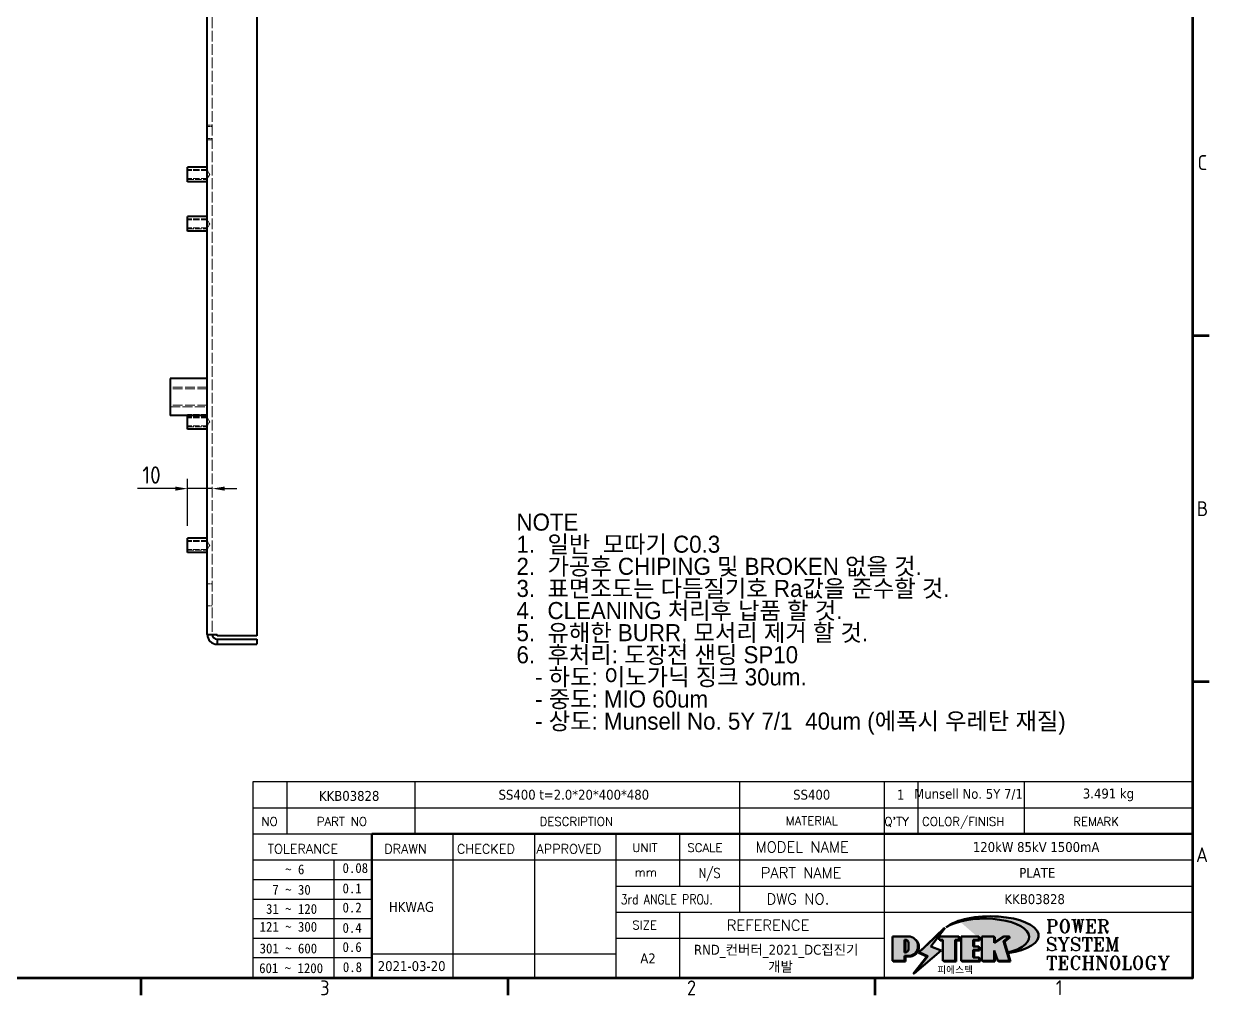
# Model space of a CAD drawing. Header units: millimetres. Extents: x 0 to 1188, y 0 to 840.
# Drawn here: x 695.2 to 1174.8, y 13.1 to 406.1 of the extents above; entities that cross this region are included whole.
import ezdxf
from ezdxf.enums import TextEntityAlignment as Align

# ---------------------------------------------------------------- set-up
doc = ezdxf.new("R2010")
doc.units = ezdxf.units.MM
doc.header["$LTSCALE"] = 2
doc.linetypes.add('DASHED', pattern=[0.2067, 0.1654, -0.0413])
doc.layers.get('0').update_dxf_attribs({"color": 3, "lineweight": 25})
for name, color, linetype, lineweight in [('가려진 것(ISO)', 2, 'DASHED', 18), ('가시적인 것(ISO)', 3, 'Continuous', 40), ('경계(ISO)', 7, 'Continuous', 70), ('기호(ISO)', 5, 'Continuous', 25), ('제목(ISO)', 7, 'Continuous', 50), ('치수(ISO)', 7, 'Continuous', 25), ('해치(ISO)', 7, 'Continuous', 18)]:
    doc.layers.add(name, color=color, linetype=linetype, lineweight=lineweight)
doc.styles.add('HAN_291', font='')
doc.styles.add('HAN_370', font='', dxfattribs={"width": 2})
doc.styles.add('RC_284', font='ROMANC.shx')
doc.styles.add('RC_287', font='ROMANC.shx')
doc.styles.add('RC_292', font='ROMANC.shx')
doc.styles.add('ROMANT_294', font='romant.shx')
doc.styles.add('문자 텍스트_M2B', font='isocp.shx')
doc.styles.add('문자 텍스트_PSTEK_POSCO', font='isocp.shx')
doc.styles.add('치수 텍스트_PSTEK_POSCO', font='isocp.shx')
doc.styles.add('텍스트 스타일198', font='tahoma.ttf')
doc.styles.add('텍스트 스타일333', font='ROMANC.shx', dxfattribs={"width": 0.800000011920929})
doc.styles.get('HAN_291').set_extended_font_data('GulimChe')
doc.styles.get('HAN_370').set_extended_font_data('GulimChe')
doc.dimstyles.new('치수_PSTEK_POSCO', dxfattribs={"dimscale": 2, "dimtxt": 3.5, "dimasz": 2.5, "dimexe": 2, "dimexo": 2.5, "dimgap": 1, "dimtad": 1, "dimrnd": 1e-08, "dimdsep": 46, "dimtxsty": '치수 텍스트_PSTEK_POSCO', "dimcen": 0.09, "dimdle": 10, "dimclrd": 7, "dimclre": 7, "dimclrt": 2, "dimadec": 1, "dimazin": 2, "dimtfac": 1, "dimtmove": 0, "dimatfit": 3, "dimfxl": 0, "dimtolj": 1, "dimlwd": -1, "dimlwe": -1, "dimarcsym": 0})

# ---------------------------------------------------------------- blocks, each defined once
blk = doc.blocks.new('경계 Default Border')
at = {"layer": '경계(ISO)'}
for p, q in [((584.0000152587891, 140), (587.400016784668, 140)), ((584.0000152587891, 70), (587.400016784668, 70)), ((371.25, 10), (371.25, 6.599999666213989)), ((445.4999923706055, 10), (445.4999923706055, 6.599999666213989)), ((519.7499847412109, 10), (519.7499847412109, 6.599999666213989))]:
    blk.add_line(p, q, dxfattribs=at)
at = {"layer": '경계(ISO)', "flags": 128}
blk.add_lwpolyline([(10, 10), (10, 410), (584.0000152587891, 410), (584.0000152587891, 10), (10, 10)], dxfattribs=at)
at = {"layer": '경계(ISO)', "color": 2, "char_height": 3.00000011920929, "attachment_point": 7, "style": '문자 텍스트_M2B'}
for s, insert in [('C', (585.0445395201642, 173.4713944559917)), ('B', (584.8782702028949, 103.4713944559917)), ('A', (584.7144008173592, 33.49284856929444)), ('1', (556.3610661041481, 6.59999988079071)), ('3', (407.5435395229536, 6.57139439638704)), ('2', (481.752739416884, 6.57139439638704))]:
    blk.add_mtext(s, dxfattribs=dict(at, insert=insert))
blk = doc.blocks.new('제목 블록 PSTEK')
for color, points in [(252, [(317.2195697678507, 17.0593801673321), (322.0326348870767, 21.62682475217465), (322.2781991042243, 21.94392121864296), (317.0471853425802, 16.97985676345368), (318.7512090904202, 16.1899260703855), (316.0018030350395, 12.71868385740789), (316.3356552234328, 13.00206718743325), (318.9235935156908, 16.2694494742633)]), (5, [(321.6183518841322, 17.4193704504104), (319.5281351041078, 18.24969419629727), (322.4505835294948, 22.02344462252142), (317.2195697678507, 17.0593801673321), (318.9235935156908, 16.2694494742633), (316.1741874603099, 12.79820726128571)]), (1, [(324.4839107253602, 19.60711530335299), (325.2419748254881, 19.60711530335299), (325.2419748254881, 20.25857663940324), (321.2266040451076, 20.25857663940324), (321.2266040451076, 19.60711530335299), (321.9846681452406, 19.60711530335299), (321.9846681452406, 15.3430047401139), (324.4839107253602, 15.3430047401139)]), (252, [(321.9846681452406, 19.60711530335299), (321.4042753185749, 19.60711530335299), (321.4042753185749, 19.45905590879572), (321.9846681452406, 19.45905590879572)]), (252, [(324.6615819988275, 19.45905590879572), (325.4196460989604, 19.45905590879572), (325.4196460989604, 20.11051724484596), (325.2419748254881, 20.11051724484596), (325.2419748254881, 19.60711530335299), (324.4839107253602, 19.60711530335299), (324.4839107253602, 15.3430047401139), (322.1623394187076, 15.3430047401139), (322.1623394187076, 15.19494534555726), (324.6615819988275, 15.19494534555726)]), (1, [(329.2277337269622, 20.25857663940324), (325.65654113025, 20.25857663940324), (325.65654113025, 15.3430047401139), (329.3580259941756, 15.3430047401139), (329.3580259941756, 15.9944660761648), (328.1137701654877, 15.9944660761648), (328.1137701654877, 17.56360607323003), (329.2277337269622, 17.56360607323003), (329.2277337269622, 18.25543873810179), (328.1137701654877, 18.25543873810179), (328.1137701654877, 19.60711530335299), (329.2277337269622, 19.60711530335299)]), (252, [(328.2914414389548, 19.45905590879572), (329.4054050004294, 19.45905590879572), (329.4054050004294, 20.11051724484596), (329.2277337269622, 20.11051724484596), (329.2277337269622, 19.60711530335299), (328.1137701654877, 19.60711530335299), (328.1137701654877, 18.25543873810179), (328.2914414389548, 18.25543873810179)]), (1, [(332.3312149849806, 20.25857663940324), (329.8592894925411, 20.25857663940324), (329.8592894925411, 15.3430047401139), (332.3312149849806, 15.3430047401139), (332.3312149849806, 17.4318630164523), (333.0701931098801, 15.3430047401139), (335.4855464857051, 15.3430047401139), (334.2514536401189, 19.30614745124769), (335.4379594596742, 20.25857663940324), (334.3071782107978, 20.25857663940324), (332.3312149849806, 18.99741471888304)]), (252, [(332.5088862584528, 20.1105172448466), (332.3312149849806, 20.1105172448466), (332.3312149849806, 18.99741471888368), (332.5088862584528, 19.11081371413894)]), (252, [(335.6156307331414, 20.11051724484596), (335.2535118015555, 20.11051724484596), (334.2514536401189, 19.30614745124769), (335.4855464857051, 15.3430047401139), (333.1954852176545, 15.3430047401139), (333.2478643833523, 15.19494534555726), (335.6632177591723, 15.19494534555726), (334.4291249135862, 19.15808805669106)]), (252, [(328.2914414389548, 17.41554667867274), (329.4054050004294, 17.41554667867274), (329.4054050004294, 18.10737934354514), (329.2277337269622, 18.10737934354514), (329.2277337269622, 17.56360607323003), (328.1137701654877, 17.56360607323003), (328.1137701654877, 15.9944660761648), (328.2914414389548, 15.9944660761648)]), (252, [(332.5088862584528, 16.92964231796647), (332.3312149849806, 17.43186301645164), (332.3312149849806, 15.3430047401139), (330.0369607660135, 15.3430047401139), (330.0369607660135, 15.19494534555726), (332.5088862584528, 15.19494534555726)]), (252, [(329.5356972676428, 15.8464066816075), (329.3580259941756, 15.8464066816075), (329.3580259941756, 15.3430047401139), (325.8342124037171, 15.3430047401139), (325.8342124037171, 15.19494534555726), (329.5356972676428, 15.19494534555726)])]:
    blk.add_hatch(color=color).paths.add_polyline_path(points)
h = blk.add_hatch(color=1)
edge = h.paths.add_edge_path(flags=0)
edge.add_line((314.2242174273352, 19.60711530335299), (314.2242174273352, 17.00126995915134))
edge.add_line((314.2242174273352, 17.00126995915134), (314.3485873187598, 17.00126995915134))
edge.add_arc((314.3485873187598, 17.6527312952023), 0.6514613360509371, 270, 360)
edge.add_line((315.0000486548106, 17.6527312952023), (315.0000486548106, 18.95565396730211))
edge.add_arc((314.3485873187598, 18.95565396730212), 0.6514613360508712, 0, 90)
edge.add_line((314.3485873187598, 19.60711530335299), (314.2242174273352, 19.60711530335299))
edge = h.paths.add_edge_path()
edge.add_arc((314.9847713324306, 18.28938669179658), 1.969189947606664, 269.9999999999959, 450)
edge.add_line((314.9847713324306, 20.25857663940318), (311.7664314776902, 20.25857663940324))
edge.add_line((311.7664314776902, 20.25857663940324), (311.7664314776902, 15.3430047401139))
edge.add_line((311.7664314776902, 15.3430047401139), (314.2242174273352, 15.3430047401139))
edge.add_line((314.2242174273352, 15.3430047401139), (314.2242174273352, 16.32019674418991))
edge.add_line((314.2242174273352, 16.32019674418991), (314.9847713324307, 16.32019674418991))
h = blk.add_hatch(color=252)
edge = h.paths.add_edge_path()
edge.add_arc((314.9847713324309, 18.28938669179657), 1.969189947606666, 270, 406.8278729790604)
edge.add_arc((315.1624426058984, 18.1413272972396), 1.969189947606962, -90, 53.560984836317004, ccw=False)
edge.add_line((315.1624426058984, 16.17213734963263), (314.4018887008024, 16.17213734963263))
edge.add_line((314.4018887008024, 16.17213734963263), (314.4018887008024, 15.19494534555726))
edge.add_line((314.4018887008024, 15.19494534555726), (311.9441027511573, 15.19494534555726))
edge.add_line((311.9441027511573, 15.19494534555726), (311.9441027511573, 15.3430047401139))
edge.add_line((311.9441027511573, 15.3430047401139), (314.2242174273352, 15.3430047401139))
edge.add_line((314.2242174273352, 15.3430047401139), (314.2242174273352, 16.32019674418991))
edge.add_line((314.2242174273352, 16.32019674418991), (314.9847713324309, 16.32019674418991))
h = blk.add_hatch(color=252)
edge = h.paths.add_edge_path()
edge.add_line((314.4018887008024, 19.45905590879572), (314.5262585922315, 19.45905590879572))
edge.add_arc((314.5262585922314, 18.80759457274939), 0.6514613360463194, 60.4189348879147, 90.00000000000318, ccw=False)
edge.add_arc((314.3485873187602, 18.95565396730057), 0.6514613360524251, 39.96992292766206, 90.00000000009999)
edge.add_line((314.3485873187591, 19.60711530335307), (314.2242174273352, 19.60711530335298))
edge.add_line((314.2242174273352, 19.60711530335299), (314.2242174273352, 17.00126995915134))
edge.add_line((314.2242174273352, 17.00126995915134), (314.3485873187591, 17.00126995915134))
edge.add_arc((314.3485873187568, 17.652731295233), 0.6514613360816299, 270.0000000002, 274.6930825552478)
edge.add_line((314.4018887008024, 17.0034541317032), (314.4018887008024, 19.45905590879572))
at = {"layer": '해치(ISO)', "true_color": 0x27d1fc}
h = blk.add_hatch(color=140, dxfattribs=at)
edge = h.paths.add_edge_path()
edge.add_ellipse((330.3660919371412, 20.15576403068321), major_axis=(9.100907360794343, 0), ratio=0.4069904968023172, start_angle=301.3098473703837, end_angle=507.7436900681698)
edge.add_ellipse((331.5340919371412, 20.4634168429492), major_axis=(-9.82350664112931, 0), ratio=0.3942600559756514, start_angle=111.51207141178469, end_angle=334.47025347086895, ccw=False)
edge.add_line((335.1363447531188, 16.8601935978785), (335.0955236905705, 16.99119398620872))
at = {"color": 180}
for p, q in [((182.475792979055, 11.79100474011392), (182.4757929790549, 51.56524660363496)), ((182.4757929790549, 51.56524660363496), (372.4757929537551, 51.56524660363496)), ((189.2651435055721, 51.56524660363496), (189.2651435055722, 41.00524660363494)), ((215.2152739891528, 41.00524660363494), (215.2152739891528, 51.56524660363496)), ((280.8758854511282, 51.56524660363496), (280.8758854511282, 41.00524660363494)), ((310.0881549537552, 51.56524660363496), (310.0881549537553, 41.00524660363494)), ((316.9044520275131, 51.56524660363496), (316.9044520275127, 41.00524660363494)), ((338.4566026226726, 51.56524660363496), (338.4566026226727, 41.00524660363494)), ((372.4757929537551, 51.56524660363496), (372.4757929537551, 11.79100474011389)), ((182.475792979055, 46.2852466036349), (372.4757929537551, 46.28524660363492)), ((182.475792979055, 41.00524660363493), (206.451475290024, 41.00524660363493)), ((222.9401812389276, 11.79100474011392), (222.9401812389276, 41.00524660363494)), ((239.4288871878316, 11.79100474011392), (239.4288871878316, 41.00524660363494)), ((255.9175931367356, 11.79100474011392), (255.9175931367356, 41.00524660363494)), ((268.6918866058747, 41.00524660363494), (268.6918866058747, 30.44524660363498)), ((280.8758854511282, 41.00524660363494), (280.8758854511282, 25.16524660363502)), ((310.088154953755, 41.00524660363494), (310.088154953755, 11.79100474011392)), ((182.475792979055, 35.72524660363497), (206.451475290024, 35.72524660363497)), ((198.8621818849491, 12.02524660363491), (198.8621818849491, 35.72524660363497)), ((206.451475290024, 35.72524660363497), (372.4757929537551, 35.72524660363497)), ((182.475792979055, 31.77524660363492), (206.451475290024, 31.77524660363492)), ((255.917593136736, 30.44524660363498), (372.4757929537552, 30.44524660363501)), ((182.475792979055, 27.82524660363487), (206.451475290024, 27.82524660363487)), ((255.9175931367359, 25.16524660363502), (372.4757929537552, 25.165246603635)), ((268.6918866058744, 25.16524660363502), (268.6918866058744, 11.79100474011392)), ((182.475792979055, 23.87524660363505), (206.451475290024, 23.87524660363505)), ((182.475792979055, 19.92524660363478), (206.451475290024, 19.92524660363478)), ((255.9175931367359, 19.88524660363481), (310.0881549537553, 19.88524660363481)), ((182.475792979055, 15.97524660363496), (206.451475290024, 15.97524660363496)), ((206.451475290024, 16.74100474011396), (255.9175931367359, 16.74100474011396)), ((182.475792979055, 11.79100474011392), (372.4757929537551, 11.79100474011389))]:
    blk.add_line(p, q, dxfattribs=at)
at = {"color": 7, "lineweight": 50}
for p, q in [((206.4514752900237, 11.79100474011392), (206.4514752900237, 41.00524660363494)), ((206.451475290024, 41.00524660363494), (372.4757929537551, 41.00524660363496))]:
    blk.add_line(p, q, dxfattribs=at)
at = {"color": 7}
for p, q in [((322.2781991042243, 21.94392121864296), (317.0471853425802, 16.97985676345368)), ((322.4505835294948, 22.02344462252142), (317.2195697678507, 17.0593801673321)), ((317.2195697678507, 17.0593801673321), (322.0326348870767, 21.62682475217465)), ((319.5281351041078, 18.24969419629727), (322.4505835294948, 22.02344462252142)), ((322.0326348870767, 21.62682475217465), (322.2781991042243, 21.94392121864296)), ((311.7664314776902, 20.25900474011391), (311.7664314776902, 15.34300474011391)), ((314.9847713324309, 20.25857663940324), (311.7664314776902, 20.25857663940324)), ((314.9847713324309, 20.25857663940324), (311.7664314776902, 20.25857663940324)), ((311.7664314776902, 20.25857663940324), (311.7664314776902, 15.3430047401139)), ((314.2242174273352, 17.00126995915134), (314.2242174273352, 19.60711530335299)), ((314.2242174273352, 19.60711530335299), (314.3485873187591, 19.60711530335299)), ((314.3485873187591, 19.60711530335299), (314.2242174273352, 19.60711530335299)), ((314.2242174273352, 19.60711530335299), (314.2242174273352, 17.00126995915134)), ((314.2242174273352, 17.00126995915134), (314.2242174273352, 19.60711530335299)), ((314.2242174273352, 19.60711530335299), (314.3485873187591, 19.60711530335299)), ((314.4018887008024, 19.45905590879572), (314.5262585922314, 19.45905590879572)), ((314.4018887008024, 17.0034541317032), (314.4018887008024, 19.45905590879572)), ((325.2419748254881, 20.25857663940324), (321.2266040451076, 20.25857663940324)), ((321.2266040451076, 20.25857663940324), (321.2266040451076, 19.60711530335299)), ((325.2419748254881, 20.25857663940324), (321.2266040451076, 20.25857663940324)), ((321.2266040451076, 20.25857663940324), (321.2266040451076, 19.60711530335299)), ((321.2266040451076, 19.60711530335299), (321.9846681452406, 19.60711530335299)), ((321.2266040451076, 19.60711530335299), (321.9846681452406, 19.60711530335299)), ((321.4042753185749, 19.60711530335299), (321.4042753185749, 19.45905590879572)), ((321.9846681452406, 19.60711530335299), (321.4042753185749, 19.60711530335299)), ((321.4042753185749, 19.45905590879572), (321.9846681452406, 19.45905590879572)), ((321.9846681452406, 19.60711530335299), (321.9846681452406, 15.3430047401139)), ((321.9846681452406, 19.45905590879572), (321.9846681452406, 19.60711530335299)), ((321.9846681452406, 19.60711530335299), (321.9846681452406, 15.3430047401139)), ((324.4839107253602, 19.60711530335299), (325.2419748254881, 19.60711530335299)), ((324.4839107253602, 15.3430047401139), (324.4839107253602, 19.60711530335299)), ((325.2419748254881, 19.60711530335299), (324.4839107253602, 19.60711530335299)), ((324.4839107253602, 19.60711530335299), (324.4839107253602, 15.3430047401139)), ((324.4839107253602, 19.60711530335299), (325.2419748254881, 19.60711530335299)), ((324.4839107253602, 15.3430047401139), (324.4839107253602, 19.60711530335299)), ((324.6615819988275, 19.45905590879572), (325.4196460989604, 19.45905590879572)), ((324.6615819988275, 15.19494534555726), (324.6615819988275, 19.45905590879572)), ((325.2419748254881, 19.60711530335299), (325.2419748254881, 20.25857663940324)), ((325.2419748254881, 19.60711530335299), (325.2419748254881, 20.25857663940324)), ((325.4196460989604, 20.11051724484596), (325.2419748254881, 20.11051724484596)), ((325.2419748254881, 20.11051724484596), (325.2419748254881, 19.60711530335299)), ((325.4196460989604, 19.45905590879572), (325.4196460989604, 20.11051724484596)), ((329.2277337269622, 20.25857663940324), (325.65654113025, 20.25857663940324)), ((325.65654113025, 20.25857663940324), (325.65654113025, 15.3430047401139)), ((325.65654113025, 20.25857663940324), (325.65654113025, 15.3430047401139)), ((329.2277337269622, 20.25857663940324), (325.65654113025, 20.25857663940324)), ((328.1137701654877, 18.25543873810179), (328.1137701654877, 19.60711530335299)), ((328.1137701654877, 19.60711530335299), (329.2277337269622, 19.60711530335299)), ((329.2277337269622, 19.60711530335299), (328.1137701654877, 19.60711530335299)), ((328.1137701654877, 19.60711530335299), (328.1137701654877, 18.25543873810179)), ((328.1137701654877, 18.25543873810179), (328.1137701654877, 19.60711530335299)), ((328.1137701654877, 19.60711530335299), (329.2277337269622, 19.60711530335299)), ((328.2914414389548, 18.25543873810179), (328.2914414389548, 19.45905590879572)), ((328.2914414389548, 19.45905590879572), (329.4054050004294, 19.45905590879572)), ((329.2277337269622, 19.60711530335299), (329.2277337269622, 20.25857663940324)), ((329.2277337269622, 19.60711530335299), (329.2277337269622, 20.25857663940324)), ((329.4054050004294, 20.11051724484596), (329.2277337269622, 20.11051724484596)), ((329.2277337269622, 20.11051724484596), (329.2277337269622, 19.60711530335299)), ((329.4054050004294, 19.45905590879572), (329.4054050004294, 20.11051724484596)), ((332.3312149849806, 20.25857663940324), (329.8592894925411, 20.25857663940324)), ((329.8592894925411, 20.25857663940324), (329.8592894925411, 15.3430047401139)), ((329.8592894925411, 20.25857663940324), (329.8592894925411, 15.3430047401139)), ((332.3312149849806, 20.25857663940324), (329.8592894925411, 20.25857663940324)), ((334.3071782107978, 20.25857663940324), (332.3312149849806, 18.99741471888304)), ((332.3312149849806, 18.99741471888304), (332.3312149849806, 20.25857663940324)), ((334.3071782107978, 20.25857663940324), (332.3312149849806, 18.99741471888304)), ((332.3312149849806, 18.99741471888304), (332.3312149849806, 20.25857663940324)), ((332.5088862584528, 20.1105172448466), (332.3312149849806, 20.1105172448466)), ((332.3312149849806, 20.1105172448466), (332.3312149849806, 18.99741471888368)), ((332.5088862584528, 19.11081371413894), (332.5088862584528, 20.1105172448466)), ((334.2514536401189, 19.30614745124769), (335.4379594596742, 20.25857663940324)), ((334.2514536401189, 19.30614745124769), (335.4379594596742, 20.25857663940324)), ((335.2535118015555, 20.11051724484596), (334.2514536401189, 19.30614745124769)), ((335.4855464857051, 15.3430047401139), (334.2514536401189, 19.30614745124769)), ((334.2514536401189, 19.30614745124769), (335.4855464857051, 15.3430047401139)), ((335.4855464857051, 15.3430047401139), (334.2514536401189, 19.30614745124769)), ((335.4379594596742, 20.25857663940324), (334.3071782107978, 20.25857663940324)), ((335.4379594596742, 20.25857663940324), (334.3071782107978, 20.25857663940324)), ((334.4291249135862, 19.15808805669104), (335.6156307331414, 20.11051724484596)), ((335.6156307331414, 20.11051724484596), (335.2535118015555, 20.11051724484596)), ((314.3485873187591, 17.00126995915134), (314.2242174273352, 17.00126995915134)), ((314.2242174273352, 17.00126995915134), (314.3485873187591, 17.00126995915134)), ((314.3485873187591, 17.00126995915134), (314.2242174273352, 17.00126995915134)), ((315.0000486548106, 18.95565396730275), (315.0000486548106, 17.65273129520161)), ((315.0000486548106, 18.95565396730275), (315.0000486548106, 17.65273129520161)), ((316.1741874603099, 12.79820726128571), (321.6183518841322, 17.4193704504104)), ((317.0471853425802, 16.97985676345368), (318.7512090904202, 16.1899260703855)), ((318.9235935156908, 16.2694494742633), (317.2195697678507, 17.0593801673321)), ((317.2195697678507, 17.0593801673321), (318.9235935156908, 16.2694494742633)), ((321.6183518841322, 17.4193704504104), (319.5281351041078, 18.24969419629727)), ((329.2277337269622, 18.25543873810179), (328.1137701654877, 18.25543873810179)), ((328.1137701654877, 18.25543873810179), (328.2914414389548, 18.25543873810179)), ((329.2277337269622, 18.25543873810179), (328.1137701654877, 18.25543873810179)), ((328.1137701654877, 17.56360607323003), (329.2277337269622, 17.56360607323003)), ((328.1137701654877, 15.9944660761648), (328.1137701654877, 17.56360607323003)), ((329.2277337269622, 17.56360607323003), (328.1137701654877, 17.56360607323003)), ((328.1137701654877, 17.56360607323003), (328.1137701654877, 15.9944660761648)), ((328.1137701654877, 17.56360607323003), (329.2277337269622, 17.56360607323003)), ((328.1137701654877, 15.9944660761648), (328.1137701654877, 17.56360607323003)), ((328.2914414389548, 15.9944660761648), (328.2914414389548, 17.41554667867274)), ((328.2914414389548, 17.41554667867274), (329.4054050004294, 17.41554667867274)), ((329.2277337269622, 17.56360607323003), (329.2277337269622, 18.25543873810179)), ((329.2277337269622, 17.56360607323003), (329.2277337269622, 18.25543873810179)), ((329.4054050004294, 18.10737934354514), (329.2277337269622, 18.10737934354514)), ((329.2277337269622, 18.10737934354514), (329.2277337269622, 17.56360607323003)), ((329.4054050004294, 17.41554667867274), (329.4054050004294, 18.10737934354514)), ((332.3312149849806, 18.99741471888368), (332.5088862584528, 19.11081371413894)), ((332.3312149849806, 17.4318630164523), (333.0701931098801, 15.3430047401139)), ((332.3312149849806, 15.3430047401139), (332.3312149849806, 17.4318630164523)), ((332.5088862584528, 16.92964231796647), (332.3312149849806, 17.43186301645164)), ((332.3312149849806, 17.43186301645164), (332.3312149849806, 15.3430047401139)), ((332.3312149849806, 17.4318630164523), (333.0701931098801, 15.3430047401139)), ((332.3312149849806, 15.3430047401139), (332.3312149849806, 17.4318630164523)), ((332.5088862584528, 15.19494534555726), (332.5088862584528, 16.92964231796647)), ((335.6632177591723, 15.19494534555726), (334.4291249135862, 19.15808805669104)), ((345.0447381189468, 17.50375595811051), (344.9867755289346, 17.689895936919)), ((311.7664314776902, 15.3430047401139), (314.2242174273352, 15.3430047401139)), ((311.7664314776902, 15.3430047401139), (314.2242174273352, 15.3430047401139)), ((314.2242174273352, 15.3430047401139), (311.9441027511573, 15.3430047401139)), ((311.9441027511573, 15.3430047401139), (311.9441027511573, 15.19494534555726)), ((311.9441027511573, 15.19494534555726), (314.4018887008024, 15.19494534555726)), ((314.2242174273352, 16.32019674418991), (314.9847713324309, 16.32019674418991)), ((314.2242174273352, 15.3430047401139), (314.2242174273352, 16.32019674418991)), ((314.9847713324309, 16.32019674418991), (314.2242174273352, 16.32019674418991)), ((314.2242174273352, 16.32019674418991), (314.2242174273352, 15.3430047401139)), ((314.2242174273352, 16.32019674418991), (314.9847713324309, 16.32019674418991)), ((314.2242174273352, 15.3430047401139), (314.2242174273352, 16.32019674418991)), ((314.4018887008024, 16.17213734963263), (315.162442605898, 16.17213734963263)), ((314.4018887008024, 15.19494534555726), (314.4018887008024, 16.17213734963263)), ((318.7512090904202, 16.1899260703855), (316.0018030350395, 12.71868385740789)), ((318.9235935156908, 16.2694494742633), (316.1741874603099, 12.79820726128571)), ((316.3356552234328, 13.00206718743325), (318.9235935156908, 16.2694494742633)), ((321.9846681452406, 15.3430047401139), (324.4839107253602, 15.3430047401139)), ((321.9846681452406, 15.3430047401139), (324.4839107253602, 15.3430047401139)), ((324.4839107253602, 15.3430047401139), (322.1623394187076, 15.3430047401139)), ((322.1623394187076, 15.3430047401139), (322.1623394187076, 15.19494534555726)), ((322.1623394187076, 15.19494534555726), (324.6615819988275, 15.19494534555726)), ((325.65654113025, 15.3430047401139), (329.3580259941756, 15.3430047401139)), ((325.65654113025, 15.3430047401139), (329.3580259941756, 15.3430047401139)), ((329.3580259941756, 15.3430047401139), (325.8342124037171, 15.3430047401139)), ((325.8342124037171, 15.3430047401139), (325.8342124037171, 15.19494534555726)), ((325.8342124037171, 15.19494534555726), (329.5356972676428, 15.19494534555726)), ((329.3580259941756, 15.9944660761648), (328.1137701654877, 15.9944660761648)), ((328.1137701654877, 15.9944660761648), (328.2914414389548, 15.9944660761648)), ((329.3580259941756, 15.9944660761648), (328.1137701654877, 15.9944660761648)), ((329.3580259941756, 15.3430047401139), (329.3580259941756, 15.9944660761648)), ((329.3580259941756, 15.3430047401139), (329.3580259941756, 15.9944660761648)), ((329.5356972676428, 15.8464066816075), (329.3580259941756, 15.8464066816075)), ((329.3580259941756, 15.8464066816075), (329.3580259941756, 15.3430047401139)), ((329.5356972676428, 15.19494534555726), (329.5356972676428, 15.8464066816075)), ((329.8592894925411, 15.3430047401139), (332.3312149849806, 15.3430047401139)), ((329.8592894925411, 15.3430047401139), (332.3312149849806, 15.3430047401139)), ((332.3312149849806, 15.3430047401139), (330.0369607660135, 15.3430047401139)), ((330.0369607660135, 15.3430047401139), (330.0369607660135, 15.19494534555726)), ((330.0369607660135, 15.19494534555726), (332.5088862584528, 15.19494534555726)), ((333.0701931098801, 15.3430047401139), (335.4855464857051, 15.3430047401139)), ((333.0701931098801, 15.3430047401139), (335.4855464857051, 15.3430047401139)), ((335.4855464857051, 15.3430047401139), (333.1954852176545, 15.3430047401139)), ((333.1954852176545, 15.3430047401139), (333.2478643833523, 15.19494534555726)), ((333.2478643833523, 15.19494534555726), (335.6632177591723, 15.19494534555726)), ((316.0018030350395, 12.71868385740789), (316.3356552234328, 13.00206718743325))]:
    blk.add_line(p, q, dxfattribs=at)
at = {"color": 5}
for p, q in [((322.4505835294948, 22.02344462252142), (317.2195697678507, 17.0593801673321)), ((319.5281351041078, 18.24969419629727), (322.4505835294948, 22.02344462252142)), ((316.1741874603099, 12.79820726128571), (321.6183518841322, 17.4193704504104)), ((317.2195697678507, 17.0593801673321), (318.9235935156908, 16.2694494742633)), ((321.6183518841322, 17.4193704504104), (319.5281351041078, 18.24969419629727)), ((318.9235935156908, 16.2694494742633), (316.1741874603099, 12.79820726128571))]:
    blk.add_line(p, q, dxfattribs=at)
at = {"color": 1}
for p, q in [((314.9847713324309, 20.25857663940324), (311.7664314776902, 20.25857663940324)), ((311.7664314776902, 20.25857663940324), (311.7664314776902, 15.3430047401139)), ((314.2242174273352, 17.00126995915134), (314.2242174273352, 19.60711530335299)), ((314.2242174273352, 19.60711530335299), (314.3485873187591, 19.60711530335299)), ((325.2419748254881, 20.25857663940324), (321.2266040451076, 20.25857663940324)), ((321.2266040451076, 20.25857663940324), (321.2266040451076, 19.60711530335299)), ((321.2266040451076, 19.60711530335299), (321.9846681452406, 19.60711530335299)), ((321.9846681452406, 19.60711530335299), (321.9846681452406, 15.3430047401139)), ((324.4839107253602, 19.60711530335299), (325.2419748254881, 19.60711530335299)), ((324.4839107253602, 15.3430047401139), (324.4839107253602, 19.60711530335299)), ((325.2419748254881, 19.60711530335299), (325.2419748254881, 20.25857663940324)), ((329.2277337269622, 20.25857663940324), (325.65654113025, 20.25857663940324)), ((325.65654113025, 20.25857663940324), (325.65654113025, 15.3430047401139)), ((328.1137701654877, 18.25543873810179), (328.1137701654877, 19.60711530335299)), ((328.1137701654877, 19.60711530335299), (329.2277337269622, 19.60711530335299)), ((329.2277337269622, 19.60711530335299), (329.2277337269622, 20.25857663940324)), ((332.3312149849806, 20.25857663940324), (329.8592894925411, 20.25857663940324)), ((329.8592894925411, 20.25857663940324), (329.8592894925411, 15.3430047401139)), ((334.3071782107978, 20.25857663940324), (332.3312149849806, 18.99741471888304)), ((332.3312149849806, 18.99741471888304), (332.3312149849806, 20.25857663940324)), ((334.2514536401189, 19.30614745124769), (335.4379594596742, 20.25857663940324)), ((335.4855464857051, 15.3430047401139), (334.2514536401189, 19.30614745124769)), ((335.4379594596742, 20.25857663940324), (334.3071782107978, 20.25857663940324)), ((314.3485873187591, 17.00126995915134), (314.2242174273352, 17.00126995915134)), ((315.0000486548106, 18.95565396730275), (315.0000486548106, 17.65273129520161)), ((329.2277337269622, 18.25543873810179), (328.1137701654877, 18.25543873810179)), ((328.1137701654877, 17.56360607323003), (329.2277337269622, 17.56360607323003)), ((328.1137701654877, 15.9944660761648), (328.1137701654877, 17.56360607323003)), ((329.2277337269622, 17.56360607323003), (329.2277337269622, 18.25543873810179)), ((332.3312149849806, 17.4318630164523), (333.0701931098801, 15.3430047401139)), ((332.3312149849806, 15.3430047401139), (332.3312149849806, 17.4318630164523)), ((311.7664314776902, 15.3430047401139), (314.2242174273352, 15.3430047401139)), ((314.2242174273352, 16.32019674418991), (314.9847713324309, 16.32019674418991)), ((314.2242174273352, 15.3430047401139), (314.2242174273352, 16.32019674418991)), ((321.9846681452406, 15.3430047401139), (324.4839107253602, 15.3430047401139)), ((325.65654113025, 15.3430047401139), (329.3580259941756, 15.3430047401139)), ((329.3580259941756, 15.9944660761648), (328.1137701654877, 15.9944660761648)), ((329.3580259941756, 15.3430047401139), (329.3580259941756, 15.9944660761648)), ((329.8592894925411, 15.3430047401139), (332.3312149849806, 15.3430047401139)), ((333.0701931098801, 15.3430047401139), (335.4855464857051, 15.3430047401139))]:
    blk.add_line(p, q, dxfattribs=at)
at = {"color": 7}
for centre, radius, start, end in [((314.3485873187598, 18.95565396730211), 0.6514613360508712, 0, 90), ((314.3485873187602, 18.95565396730057), 0.6514613360524251, 39.96992292766117, 90), ((314.3485873187598, 18.95565396730212), 0.6514613360508712, 0, 90), ((314.5262585922314, 18.80759457274939), 0.6514613360463193, 60.41893488791137, 90), ((314.9847713324309, 18.28938669179658), 1.969189947606665, 270, 90), ((314.9847713324309, 18.28938669179658), 1.969189947606665, 270, 90), ((314.9847713324307, 18.2893866917965), 1.969189947606594, 270, 46.82787297909833), ((315.1624426058984, 18.1413272972396), 1.969189947606961, 270, 53.56098483636067), ((314.3485873187597, 17.65273129520228), 0.6514613360509381, 270, 0), ((314.3485873187598, 17.6527312952023), 0.6514613360509381, 270, 0), ((314.3485873187568, 17.652731295233), 0.6514613360816299, 270, 274.6930825552478)]:
    blk.add_arc(centre, radius, start, end, dxfattribs=at)
at = {"color": 1}
for centre, radius, start, end in [((314.3485873187598, 18.95565396730211), 0.6514613360508712, 0, 90), ((314.9847713324309, 18.28938669179657), 1.969189947606665, 270, 90), ((314.3485873187598, 17.6527312952023), 0.6514613360509381, 270, 0)]:
    blk.add_arc(centre, radius, start, end, dxfattribs=at)
at = {"layer": '제목(ISO)', "lineweight": 18}
blk.add_line((182.475792979055, 35.72500474011393), (182.475792979055, 11.79100474011392), dxfattribs=at)
at = {"layer": '제목(ISO)'}
for p, q in [((322.2781991042243, 21.94392121864296), (317.0471853425802, 16.97985676345368)), ((322.4505835294948, 22.02344462252142), (317.2195697678507, 17.0593801673321)), ((317.2195697678507, 17.0593801673321), (322.0326348870767, 21.62682475217465)), ((319.5281351041078, 18.24969419629727), (322.4505835294948, 22.02344462252142)), ((322.0326348870767, 21.62682475217465), (322.2781991042243, 21.94392121864296)), ((314.9847713324306, 20.25857663940324), (311.7664314776902, 20.25857663940324)), ((311.7664314776902, 20.25857663940324), (311.7664314776902, 15.3430047401139)), ((314.2242174273352, 17.00126995915134), (314.2242174273352, 19.60711530335299)), ((314.2242174273352, 19.60711530335299), (314.3485873187598, 19.60711530335299)), ((314.3485873187591, 19.60711530335299), (314.2242174273352, 19.60711530335299)), ((314.2242174273352, 19.60711530335299), (314.2242174273352, 17.00126995915134)), ((314.4018887008024, 19.45905590879572), (314.5262585922314, 19.45905590879572)), ((314.4018887008024, 17.0034541317032), (314.4018887008024, 19.45905590879572)), ((325.2419748254881, 20.25857663940324), (321.2266040451076, 20.25857663940324)), ((321.2266040451076, 20.25857663940324), (321.2266040451076, 19.60711530335299)), ((321.2266040451076, 19.60711530335299), (321.9846681452406, 19.60711530335299)), ((321.9846681452406, 19.60711530335299), (321.4042753185749, 19.60711530335299)), ((321.4042753185749, 19.60711530335299), (321.4042753185749, 19.45905590879572)), ((321.4042753185749, 19.45905590879572), (321.9846681452406, 19.45905590879572)), ((321.9846681452406, 19.60711530335299), (321.9846681452406, 15.3430047401139)), ((321.9846681452406, 19.45905590879572), (321.9846681452406, 19.60711530335299)), ((324.4839107253602, 19.60711530335299), (325.2419748254881, 19.60711530335299)), ((324.4839107253602, 15.3430047401139), (324.4839107253602, 19.60711530335299)), ((325.2419748254881, 19.60711530335299), (324.4839107253602, 19.60711530335299)), ((324.4839107253602, 19.60711530335299), (324.4839107253602, 15.3430047401139)), ((324.6615819988275, 19.45905590879572), (325.4196460989604, 19.45905590879572)), ((324.6615819988275, 15.19494534555726), (324.6615819988275, 19.45905590879572)), ((325.2419748254881, 19.60711530335299), (325.2419748254881, 20.25857663940324)), ((325.4196460989604, 20.11051724484596), (325.2419748254881, 20.11051724484596)), ((325.2419748254881, 20.11051724484596), (325.2419748254881, 19.60711530335299)), ((325.4196460989604, 19.45905590879572), (325.4196460989604, 20.11051724484596)), ((329.2277337269622, 20.25857663940324), (325.65654113025, 20.25857663940324)), ((325.65654113025, 20.25857663940324), (325.65654113025, 15.3430047401139)), ((328.1137701654877, 18.25543873810179), (328.1137701654877, 19.60711530335299)), ((328.1137701654877, 19.60711530335299), (329.2277337269622, 19.60711530335299)), ((329.2277337269622, 19.60711530335299), (328.1137701654877, 19.60711530335299)), ((328.1137701654877, 19.60711530335299), (328.1137701654877, 18.25543873810179)), ((328.2914414389548, 19.45905590879572), (329.4054050004294, 19.45905590879572)), ((328.2914414389548, 18.25543873810179), (328.2914414389548, 19.45905590879572)), ((329.2277337269622, 19.60711530335299), (329.2277337269622, 20.25857663940324)), ((329.4054050004294, 20.11051724484596), (329.2277337269622, 20.11051724484596)), ((329.2277337269622, 20.11051724484596), (329.2277337269622, 19.60711530335299)), ((329.4054050004294, 19.45905590879572), (329.4054050004294, 20.11051724484596)), ((332.3312149849806, 20.25857663940324), (329.8592894925411, 20.25857663940324)), ((329.8592894925411, 20.25857663940324), (329.8592894925411, 15.3430047401139)), ((334.3071782107978, 20.25857663940324), (332.3312149849806, 18.99741471888304)), ((332.3312149849806, 18.99741471888304), (332.3312149849806, 20.25857663940324)), ((332.5088862584528, 20.1105172448466), (332.3312149849806, 20.1105172448466)), ((332.3312149849806, 20.1105172448466), (332.3312149849806, 18.99741471888368)), ((332.5088862584528, 19.11081371413894), (332.5088862584528, 20.1105172448466)), ((334.2514536401189, 19.30614745124769), (335.4379594596742, 20.25857663940324)), ((335.2535118015555, 20.11051724484596), (334.2514536401189, 19.30614745124769)), ((335.4855464857051, 15.3430047401139), (334.2514536401189, 19.30614745124769)), ((334.2514536401189, 19.30614745124769), (335.4855464857051, 15.3430047401139)), ((335.4379594596742, 20.25857663940324), (334.3071782107978, 20.25857663940324)), ((334.4291249135862, 19.15808805669106), (335.6156307331414, 20.11051724484596)), ((335.6156307331414, 20.11051724484596), (335.2535118015555, 20.11051724484596)), ((314.3485873187598, 17.00126995915134), (314.2242174273352, 17.00126995915134)), ((314.2242174273352, 17.00126995915134), (314.3485873187591, 17.00126995915134)), ((315.0000486548106, 18.95565396730211), (315.0000486548106, 17.6527312952023)), ((316.1741874603099, 12.79820726128571), (321.6183518841322, 17.4193704504104)), ((317.0471853425802, 16.97985676345368), (318.7512090904202, 16.1899260703855)), ((317.2195697678507, 17.0593801673321), (318.9235935156908, 16.2694494742633)), ((318.9235935156908, 16.2694494742633), (317.2195697678507, 17.0593801673321)), ((321.6183518841322, 17.4193704504104), (319.5281351041078, 18.24969419629727)), ((329.2277337269622, 18.25543873810179), (328.1137701654877, 18.25543873810179)), ((328.1137701654877, 18.25543873810179), (328.2914414389548, 18.25543873810179)), ((328.1137701654877, 15.9944660761648), (328.1137701654877, 17.56360607323003)), ((328.1137701654877, 17.56360607323003), (329.2277337269622, 17.56360607323003)), ((329.2277337269622, 17.56360607323003), (328.1137701654877, 17.56360607323003)), ((328.1137701654877, 17.56360607323003), (328.1137701654877, 15.9944660761648)), ((328.2914414389548, 17.41554667867274), (329.4054050004294, 17.41554667867274)), ((328.2914414389548, 15.9944660761648), (328.2914414389548, 17.41554667867274)), ((329.2277337269622, 17.56360607323003), (329.2277337269622, 18.25543873810179)), ((329.4054050004294, 18.10737934354514), (329.2277337269622, 18.10737934354514)), ((329.2277337269622, 18.10737934354514), (329.2277337269622, 17.56360607323003)), ((329.4054050004294, 17.41554667867274), (329.4054050004294, 18.10737934354514)), ((332.3312149849806, 18.99741471888368), (332.5088862584528, 19.11081371413894)), ((332.3312149849806, 15.3430047401139), (332.3312149849806, 17.4318630164523)), ((332.3312149849806, 17.4318630164523), (333.0701931098801, 15.3430047401139)), ((332.5088862584528, 16.92964231796647), (332.3312149849806, 17.43186301645164)), ((332.3312149849806, 17.43186301645164), (332.3312149849806, 15.3430047401139)), ((332.5088862584528, 15.19494534555726), (332.5088862584528, 16.92964231796647)), ((335.6632177591723, 15.19494534555726), (334.4291249135862, 19.15808805669106)), ((311.7664314776902, 15.3430047401139), (314.2242174273352, 15.3430047401139)), ((314.2242174273352, 15.3430047401139), (311.9441027511573, 15.3430047401139)), ((311.9441027511573, 15.3430047401139), (311.9441027511573, 15.19494534555726)), ((311.9441027511573, 15.19494534555726), (314.4018887008024, 15.19494534555726)), ((314.2242174273352, 15.3430047401139), (314.2242174273352, 16.32019674418991)), ((314.2242174273352, 16.32019674418991), (314.9847713324307, 16.32019674418991)), ((314.9847713324309, 16.32019674418991), (314.2242174273352, 16.32019674418991)), ((314.2242174273352, 16.32019674418991), (314.2242174273352, 15.3430047401139)), ((314.4018887008024, 15.19494534555726), (314.4018887008024, 16.17213734963263)), ((314.4018887008024, 16.17213734963263), (315.1624426058984, 16.17213734963263)), ((318.7512090904202, 16.1899260703855), (316.0018030350395, 12.71868385740789)), ((318.9235935156908, 16.2694494742633), (316.1741874603099, 12.79820726128571)), ((316.3356552234328, 13.00206718743325), (318.9235935156908, 16.2694494742633)), ((321.9846681452406, 15.3430047401139), (324.4839107253602, 15.3430047401139)), ((324.4839107253602, 15.3430047401139), (322.1623394187076, 15.3430047401139)), ((322.1623394187076, 15.3430047401139), (322.1623394187076, 15.19494534555726)), ((322.1623394187076, 15.19494534555726), (324.6615819988275, 15.19494534555726)), ((325.65654113025, 15.3430047401139), (329.3580259941756, 15.3430047401139)), ((329.3580259941756, 15.3430047401139), (325.8342124037171, 15.3430047401139)), ((325.8342124037171, 15.3430047401139), (325.8342124037171, 15.19494534555726)), ((325.8342124037171, 15.19494534555726), (329.5356972676428, 15.19494534555726)), ((329.3580259941756, 15.9944660761648), (328.1137701654877, 15.9944660761648)), ((328.1137701654877, 15.9944660761648), (328.2914414389548, 15.9944660761648)), ((329.3580259941756, 15.3430047401139), (329.3580259941756, 15.9944660761648)), ((329.5356972676428, 15.8464066816075), (329.3580259941756, 15.8464066816075)), ((329.3580259941756, 15.8464066816075), (329.3580259941756, 15.3430047401139)), ((329.5356972676428, 15.19494534555726), (329.5356972676428, 15.8464066816075)), ((329.8592894925411, 15.3430047401139), (332.3312149849806, 15.3430047401139)), ((332.3312149849806, 15.3430047401139), (330.0369607660135, 15.3430047401139)), ((330.0369607660135, 15.3430047401139), (330.0369607660135, 15.19494534555726)), ((330.0369607660135, 15.19494534555726), (332.5088862584528, 15.19494534555726)), ((333.0701931098801, 15.3430047401139), (335.4855464857051, 15.3430047401139)), ((335.4855464857051, 15.3430047401139), (333.1954852176545, 15.3430047401139)), ((333.1954852176545, 15.3430047401139), (333.2478643833523, 15.19494534555726)), ((333.2478643833523, 15.19494534555726), (335.6632177591723, 15.19494534555726)), ((316.0018030350395, 12.71868385740789), (316.3356552234328, 13.00206718743325))]:
    blk.add_line(p, q, dxfattribs=at)
at = {"layer": '제목(ISO)', "color": 4}
blk.add_line((335.1363447531188, 16.8601935978785), (335.0955236905705, 16.99119398620872), dxfattribs=at)
at = {"layer": '제목(ISO)'}
for centre, radius, start, end in [((314.3485873187598, 18.95565396730212), 0.6514613360508712, 0, 90), ((314.3485873187602, 18.95565396730057), 0.6514613360524251, 39.96992292766117, 90), ((314.5262585922314, 18.80759457274939), 0.6514613360463193, 60.41893488791137, 90), ((314.9847713324306, 18.28938669179658), 1.969189947606664, 46.82787297909431, 90), ((314.9847713324307, 18.2893866917965), 1.969189947606594, 270, 46.82787297909833), ((314.9847713324309, 18.28938669179657), 1.969189947606666, 270, 46.8278729790603), ((315.1624426058984, 18.1413272972396), 1.969189947606962, 270, 53.56098483631701), ((314.3485873187598, 17.6527312952023), 0.6514613360509371, 270, 0), ((314.3485873187568, 17.652731295233), 0.6514613360816299, 270, 274.6930825552478)]:
    blk.add_arc(centre, radius, start, end, dxfattribs=at)
at = {"layer": '제목(ISO)', "color": 4}
for centre, major_axis, ratio, start_param, end_param in [((331.5340919371412, 20.4634168429492), (9.82350664112931, 0), 0.3942600559756514, 5.087845455444478, 8.97919982663645), ((330.3660919371412, 20.15576403068321), (9.100907360794343, 0), 0.4069904968023172, 5.258848905294775, 8.861799147915196)]:
    blk.add_ellipse(centre, major_axis=major_axis, ratio=ratio, start_param=start_param, end_param=end_param, dxfattribs=at)
at = {"color": 2}
for s, height, style, p in [('NO', 1.742399930953979, 'RC_284', (184.135398793432, 42.62317362549192)), ('PART NO', 1.742399930953979, 'RC_284', (195.3359407378685, 42.62317362549192)), ('DESCRIPTION', 1.742399930953979, 'RC_284', (240.4025565652523, 42.62317362549192)), ("Q'TY", 1.742399930953979, 'RC_284', (310.1440786515383, 42.62317362549192)), ('COLOR/FINISH', 1.742399930953979, 'RC_284', (317.7725341324144, 42.62317362549192)), ('REMARK', 1.742399930953979, 'RC_284', (348.346649953877, 42.62317362549192)), (' TOLERANCE', 1.899999976158142, 'RC_287', (184.0872874387979, 37.00893196870329)), ('DRAWN', 1.899999976158142, 'RC_287', (208.9766620976279, 37.00893196870329)), ('CHECKED', 1.899999976158142, 'RC_287', (223.6856844514997, 37.00893196870329)), ('APPROVED', 1.899999976158142, 'RC_287', (239.7795453577791, 37.00893196870329)), ('UNIT', 1.742399930953979, 'RC_284', (259.1652673287452, 37.34317362549218)), ('SCALE', 1.742399930953979, 'RC_284', (270.2934779252897, 37.34317362549218)), ('MODEL NAME', 2.178000062704086, 'RC_292', (284.096330289083, 37.25462520371384)), ('    ~ 6', 2.000000029802322, 'HAN_291', (183.7721304966814, 32.8176515608431)), ('0.08', 2.000000029802322, 'HAN_291', (200.5467345600617, 33.09873600004101)), ('PART NAME', 2.178000062704086, 'RC_292', (285.1416959765849, 32.03045329421792)), ('mm', 1.742399930953979, 'RC_284', (259.6505418159997, 32.3543089683787)), ('  7 ~ 30', 2.000000029802322, 'HAN_291', (183.7721304966814, 28.70538114822415)), ('0.1', 2.000000029802322, 'HAN_291', (200.5467345600617, 28.98646558742206)), (' DWG NO.', 2.178000062704086, 'RC_292', (284.8124284083233, 26.75045329421772)), (' 31 ~ 120', 2.000000029802322, 'HAN_291', (183.7721304966814, 24.82628181916237)), ('0.2', 2.000000029802322, 'HAN_291', (200.5467345600617, 25.10736625836028)), ('121 ~ 300', 2.000000029802322, 'HAN_291', (183.7721304966814, 21.21401206133254)), ('0.4', 2.000000029802322, 'HAN_291', (200.5467345600617, 20.99509650053045)), ('SIZE', 1.742399930953979, 'RC_284', (259.1652673287452, 21.69497768947366)), ('REFERENCE', 2.178000062704086, 'RC_292', (278.2741065029841, 21.43214925458022)), ('301 ~ 600', 2.000000029802322, 'HAN_291', (183.7721304966814, 16.83491273227077)), ('0.6', 2.000000029802322, 'HAN_291', (200.5467345600617, 17.11599717146868)), ('601 ~ 1200', 2.000000029802322, 'HAN_291', (183.6802025156883, 12.84759660881125)), ('0.8', 2.000000029802322, 'HAN_291', (200.6097246063884, 13.05732192299702))]:
    blk.add_text(s, height=height, dxfattribs=dict(at, style=style)).set_placement(p)
at = {"color": 2, "style": 'RC_284'}
blk.add_text('MATERIAL', height=1.742399930953979, dxfattribs=at).set_placement((295.4820202024417, 43.64524660363492), align=Align.MIDDLE_CENTER)
at = {"color": 7, "style": '텍스트 스타일333', "width": 0.7999999523162842}
blk.add_text('N/S', height=2.000000029802322, dxfattribs=at).set_placement((274.7838860285014, 33.08524660363496), align=Align.MIDDLE_CENTER)
at = {"color": 2, "style": '텍스트 스타일333', "width": 0.7999999523162842}
blk.add_text('3rd ANGLE PROJ.', height=2.000000029802322, dxfattribs=at).set_placement((256.8430306642954, 26.76148381654429))
at = {"color": 7, "style": 'ROMANT_294'}
for s, p in [('POWER', (342.82727231297, 20.97115304607566)), ('SYSTEM', (342.82727231297, 17.3284636719184)), ('TECHNOLOGY', (342.82727231297, 13.57194088644453))]:
    blk.add_text(s, height=2.700000107288361, dxfattribs=at).set_placement(p)
at = {"color": 7, "insert": (320.8519732224835, 14.21236326823155), "char_height": 1.400000005960464, "attachment_point": 1, "line_spacing_factor": 0.3319999873638153, "style": 'HAN_370'}
blk.add_mtext('\\fHY견고딕|b0|i0;\\H1.4000;피에스텍', dxfattribs=at)
at = {"layer": '제목(ISO)', "style": '텍스트 스타일198'}
for tag, p in [('질량\\P3;_001', (350.2952123144242, 48.1643332325385)), ('부품_번호_001', (195.7843283186424, 47.68004260673702)), ('설명_001', (232.1101991785896, 47.92245856837096)), ('재질_001', (291.700959055687, 47.92591818687281)), ("3._Q'TY_001", (312.7051684940307, 47.92188863680521)), ('4._COLOR_001', (316.1889221240054, 48.09784565642323)), ('1._MODEL_NAME_001', (328.0471947388506, 37.34308406982311)), ('제목_001', (337.4369082143915, 32.12134216388962)), ('부품_번호_001', (334.4435685718743, 26.8052465951949)), ('설계자_001', (209.9396160013646, 25.23446884679021)), ('시트_크기_001', (260.7896290458918, 14.81730632141838)), ('프로젝트_001', (271.6304945365308, 16.57270180080504)), ('작성_날짜_001', (207.6723224966676, 13.26600473167383)), ('프로젝트_002', (286.6403537393983, 13.14882256215354))]:
    blk.add_attdef(tag, p, '', height=2.000000029802322, dxfattribs=at)
for tag, p in [('점검자', (231.1845342133799, 26.23312567187446)), ('엔지니어링_승인자', (247.673240162284, 26.23312567187446)), ('점검_날짜', (231.1845342133799, 14.26600474011394)), ('엔지니어링_승인_날짜', (247.6732401622839, 14.26600474011394))]:
    blk.add_attdef(tag, text='', height=2.000000029802322, dxfattribs=at).set_placement(p, align=Align.MIDDLE_CENTER)
blk = doc.blocks.new('*D59')
at = {"layer": 'Defpoints', "color": 0, "transparency": 16777216}
for p in [(771.4296837637633, 218.0626744491777), (771.4296837637633, 212.1625898537321), (761.4296837637107, 198.0626744491777)]:
    blk.add_point(p, dxfattribs=at)
at = {"layer": '치수(ISO)', "color": 7, "transparency": 16777216}
for p, q in [((761.4296837637107, 203.0626744491777), (761.4296837637107, 222.0626744491777)), ((756.4296837637107, 218.0626744491777), (741.1241719526871, 218.0626744491777)), ((771.4296837637633, 218.0626744491777), (761.4296837637107, 218.0626744491777)), ((776.4296837637633, 218.0626744491777), (781.4296837637633, 218.0626744491777))]:
    blk.add_line(p, q, dxfattribs=at)
for points in [[(756.4296837637107, 218.896007782511), (756.4296837637107, 217.2293411158443), (761.4296837637107, 218.0626744491777)], [(776.4296837637633, 218.896007782511), (776.4296837637633, 217.2293411158443), (771.4296837637633, 218.0626744491777)]]:
    blk.add_solid(points, dxfattribs=at)
at = {"layer": '치수(ISO)', "color": 2, "transparency": 16777216, "insert": (743.124171952687, 223.5626744491777), "char_height": 7, "attachment_point": 4, "style": '치수 텍스트_PSTEK_POSCO'}
blk.add_mtext('\\A1;10', dxfattribs=at)

msp = doc.modelspace()

# ---------------------------------------------------------------- linework, layer by layer
at = {"layer": '가려진 것(ISO)', "ltscale": 13.12357807159424}
msp.add_line((771.4296837637633, 631.1126744491777), (771.4296837637633, 159.1126744491777), dxfattribs=at)
at = {"layer": '가려진 것(ISO)', "ltscale": 1.904596567153931}
for p, q in [((771.4296837637542, 365.1126744491777), (769.4296837637542, 365.1126744491777)), ((771.4296837637542, 364.5711744491777), (769.4296837637542, 364.5711744491777)), ((771.4296837637542, 359.6541744491777), (769.4296837637542, 359.6541744491777)), ((769.4296837637542, 359.1126744491777), (771.4296837637542, 359.1126744491777)), ((771.4296837637572, 179.6126744491777), (769.4296837637571, 179.6126744491777)), ((771.4296837637572, 170.6126744491777), (769.4296837637571, 170.6126744491777))]:
    msp.add_line(p, q, dxfattribs=at)
at = {"layer": '가려진 것(ISO)', "ltscale": 7.618686199188232}
for p, q in [((769.429683763696, 347.1126744491777), (761.429683763696, 347.1126744491777)), ((769.429683763696, 346.7336744491777), (761.429683763696, 346.7336744491777)), ((769.429683763696, 343.4916744491777), (761.429683763696, 343.4916744491777)), ((761.429683763696, 343.1126744491777), (769.429683763696, 343.1126744491777)), ((769.4296837637108, 327.1126744491777), (761.4296837637108, 327.1126744491777)), ((769.4296837637108, 326.7336744491777), (761.4296837637108, 326.7336744491777)), ((769.4296837637108, 323.4916744491777), (761.4296837637108, 323.4916744491777)), ((761.4296837637108, 323.1126744491777), (769.4296837637108, 323.1126744491777)), ((769.4296837636812, 248.0626744491776), (761.4296837636812, 248.0626744491776)), ((769.4296837636812, 247.1126744491776), (761.4296837636812, 247.1126744491776)), ((769.4296837636812, 246.7336744491776), (761.4296837636812, 246.7336744491776)), ((769.4296837636812, 243.4916744491776), (761.4296837636812, 243.4916744491776)), ((761.4296837636812, 243.1126744491776), (769.4296837636812, 243.1126744491776)), ((769.4296837637108, 197.1126744491777), (761.4296837637108, 197.1126744491777)), ((769.4296837637108, 196.7336744491777), (761.4296837637108, 196.7336744491777)), ((769.4296837637108, 193.4916744491777), (761.4296837637108, 193.4916744491777)), ((761.4296837637108, 193.1126744491777), (769.4296837637108, 193.1126744491777))]:
    msp.add_line(p, q, dxfattribs=at)
at = {"layer": '가려진 것(ISO)', "ltscale": 1.80089795589447}
for p, q in [((770.4036788271396, 345.1126744491776), (769.429683763696, 346.7336744491777)), ((770.4036788271396, 345.1126744491776), (769.429683763696, 343.4916744491777)), ((770.4036788271544, 325.1126744491776), (769.4296837637108, 326.7336744491777)), ((770.4036788271544, 325.1126744491776), (769.4296837637108, 323.4916744491777)), ((770.4036788271248, 245.1126744491776), (769.4296837636812, 246.7336744491776)), ((770.4036788271248, 245.1126744491776), (769.4296837636812, 243.4916744491776)), ((770.4036788271544, 195.1126744491777), (769.4296837637108, 196.7336744491777)), ((770.4036788271544, 195.1126744491777), (769.4296837637108, 193.4916744491777))]:
    msp.add_line(p, q, dxfattribs=at)
at = {"layer": '가려진 것(ISO)', "ltscale": 12.09482383728027}
for p, q in [((769.4296837637571, 259.1126744491777), (754.4296837637571, 259.1126744491777)), ((769.4296837637571, 258.4361744491777), (754.4296837637571, 258.4361744491777)), ((769.4296837637571, 251.7891744491777), (754.4296837637571, 251.7891744491777)), ((754.4296837637571, 251.1126744491776), (769.4296837637571, 251.1126744491776))]:
    msp.add_line(p, q, dxfattribs=at)
at = {"layer": '가려진 것(ISO)', "ltscale": 1.572107911109924}
msp.add_line((761.4296837636816, 247.6126744491776), (761.4296837636812, 248.0626744491776), dxfattribs=at)
at = {"layer": '가시적인 것(ISO)'}
for p, q in [((769.4296837637635, 159.1126744491777), (769.4296837637635, 631.1126744491777)), ((789.4296837637646, 631.6984608868046), (789.4296837637646, 158.5268880115507)), ((761.429683763696, 342.1626744491776), (761.429683763696, 348.0626744491776)), ((769.429683763696, 348.0626744491776), (761.429683763696, 348.0626744491776)), ((769.429683763696, 342.1626744491777), (761.429683763696, 342.1626744491777)), ((761.4296837637108, 322.1626744491776), (761.4296837637108, 328.0626744491776)), ((769.4296837637108, 328.0626744491776), (761.4296837637108, 328.0626744491776)), ((769.4296837637108, 322.1626744491777), (761.4296837637108, 322.1626744491777)), ((754.4296837637571, 262.6126744491777), (754.4296837637571, 247.6126744491777)), ((769.4296837637571, 262.6126744491777), (754.4296837637571, 262.6126744491777)), ((769.4296837637571, 247.6126744491777), (754.4296837637571, 247.6126744491777)), ((761.4296837636812, 242.1626744491776), (761.4296837636816, 247.6126744491776)), ((769.4296837636812, 242.1626744491776), (761.4296837636812, 242.1626744491776)), ((761.4296837637108, 192.1626744491776), (761.4296837637108, 198.0626744491777)), ((769.4296837637108, 198.0626744491777), (761.4296837637108, 198.0626744491777)), ((769.4296837637108, 192.1626744491776), (761.4296837637108, 192.1626744491776)), ((769.4296837637635, 159.1126744491777), (773.4296837637645, 159.1126744491777)), ((773.4296837637646, 158.5268880115507), (773.4296837637646, 159.1126744491777)), ((789.4296837637646, 158.5268880115507), (773.4296837637646, 158.5268880115507)), ((773.4296837637635, 157.1126744491777), (789.4296837637636, 157.1126744491778)), ((773.4296837637635, 157.1126744491777), (773.4296837637635, 155.1126744491777)), ((773.4296837637635, 155.1126744491777), (789.4296837637636, 155.1126744491778)), ((789.4296837637636, 157.1126744491778), (789.4296837637636, 155.1126744491778))]:
    msp.add_line(p, q, dxfattribs=at)
for radius in [3.999999999999982, 1.99999999999998]:
    msp.add_arc((773.4296837637634, 159.1126744491777), radius, 180, 270, dxfattribs=at)

# ---------------------------------------------------------------- block references
at = {"xscale": 2, "yscale": 2, "zscale": 2}
msp.add_blockref('경계 Default Border', (0, 0), dxfattribs=at)
ref = msp.add_blockref('제목 블록 PSTEK', (423.0484140924897, -3.58200948022779), dxfattribs=dict(xscale=2, yscale=2, zscale=2))
ref.add_attrib('설계자_001', 'HKWAG', (842.9276460952188, 46.88692821335263), dxfattribs={"layer": '제목(ISO)', "height": 4.000000059604645, "style": '텍스트 스타일198'})
ref.add_attrib('프로젝트_001', 'RND_컨버터_2021_DC집진기', (966.3094031655511, 29.5633941213823), dxfattribs={"layer": '제목(ISO)', "height": 4.000000059604645, "style": '텍스트 스타일198'})
ref.add_attrib('4._COLOR_001', 'Munsell No. 5Y 7/1', (1055.4262583405, 92.61368183261868), dxfattribs={"layer": '제목(ISO)', "height": 4.000000059604645, "style": '텍스트 스타일198'})
ref.add_attrib('시트_크기_001', 'A2', (944.6276721842731, 26.05260316260896), dxfattribs={"layer": '제목(ISO)', "height": 4.000000059604645, "style": '텍스트 스타일198'})
ref.add_attrib("3._Q'TY_001", '1', (1048.458751080551, 92.26176779338262), dxfattribs={"layer": '제목(ISO)', "height": 4.000000059604645, "style": '텍스트 스타일198'})
ref.add_attrib('작성_날짜_001', '2021-03-20', (838.3930590858249, 22.94999998311987), dxfattribs={"layer": '제목(ISO)', "height": 4.000000059604645, "style": '텍스트 스타일198'})
ref.add_attrib('재질_001', 'SS400', (1006.450332203864, 92.26982689351783), dxfattribs={"layer": '제목(ISO)', "height": 4.000000059604645, "style": '텍스트 스타일198'})
ref.add_attrib('부품_번호_001', 'KKB03828', (1091.935551236238, 50.02848371016201), dxfattribs={"layer": '제목(ISO)', "height": 4.000000059604645, "style": '텍스트 스타일198'})
ref.add_attrib('1._MODEL_NAME_001', '120kW 85kV 1500mA', (1079.142803570191, 71.10415865941845), dxfattribs={"layer": '제목(ISO)', "height": 4.000000059604645, "style": '텍스트 스타일198'})
ref.add_attrib('질량\\P3;_001', '3.491 kg', (1123.638838721338, 92.74665698484921), dxfattribs={"layer": '제목(ISO)', "height": 4.000000059604645, "style": '텍스트 스타일198'})
ref.add_attrib('설명_001', 'SS400 t=2.0*20*400*480', (887.268812449669, 92.26290765651414), dxfattribs={"layer": '제목(ISO)', "height": 4.000000059604645, "style": '텍스트 스타일198'})
ref.add_attrib('부품_번호_001', 'KKB03828', (814.6170707297742, 91.77807573324625), dxfattribs={"layer": '제목(ISO)', "height": 4.000000059604645, "style": '텍스트 스타일198'})
ref.add_attrib('제목_001', 'PLATE', (1097.922230521273, 60.66067484755143), dxfattribs={"layer": '제목(ISO)', "height": 4.000000059604645, "style": '텍스트 스타일198'})
ref.add_attrib('프로젝트_002', '개발', (996.3291215712862, 22.71563564407928), dxfattribs={"layer": '제목(ISO)', "height": 4.000000059604645, "style": '텍스트 스타일198'})

# ---------------------------------------------------------------- texts
at = {"layer": '기호(ISO)', "color": 2, "insert": (894.5131556372705, 163.2407417485125), "char_height": 6.90000057220459, "width": 251.9399684878211, "attachment_point": 4, "line_spacing_factor": 0.777500569820404, "style": '문자 텍스트_PSTEK_POSCO'}
msp.add_mtext('{\\f굴림|b0|i0;\\H6.9000;NOTE\\P1.  일반  모따기 C0.3\\P2.  가공후 CHIPING 및 BROKEN 없을 것.\\P3.  표면조도는 다듬질기호 Ra값을 준수할 것.\\P4.  CLEANING 처리후 납품 할 것.\\P5.  유해한 BURR, 모서리 제거 할 것.\\P6.  후처리: 도장전 샌딩 SP10  \\P   - 하도: 이노가닉 징크 30um.\\P   - 중도: MIO 60um\\P   - 상도: Munsell No. 5Y 7/1\\fArial|b0|i0;\\H6.9000; \\f굴림|b0|i0;\\H6.9000; 40um (에폭시 우레탄 재질) \\P}', dxfattribs=at)

# ---------------------------------------------------------------- dimensions: what is measured, and where the dimension line sits
at = {"layer": '치수(ISO)', "color": 7}
dim = msp.add_linear_dim(base=(771.4296837637633, 218.0626744491777), p1=(761.4296837637107, 198.0626744491777), p2=(771.4296837637633, 212.1625898537321), angle=180, dimstyle='치수_PSTEK_POSCO', override={"dimdec": 2, "dimse2": 1, "dimtp": 0, "dimtm": -0, "dimtdec": 2, "dimtofl": 1, "dimatfit": 1}, dxfattribs=at)
dim.commit()
dim.dimension.update_dxf_attribs({"geometry": '*D59', "text_midpoint": (746.2769278581989, 218.0626744491777), "dimtype": 160})

doc.saveas('drawing.dxf')
